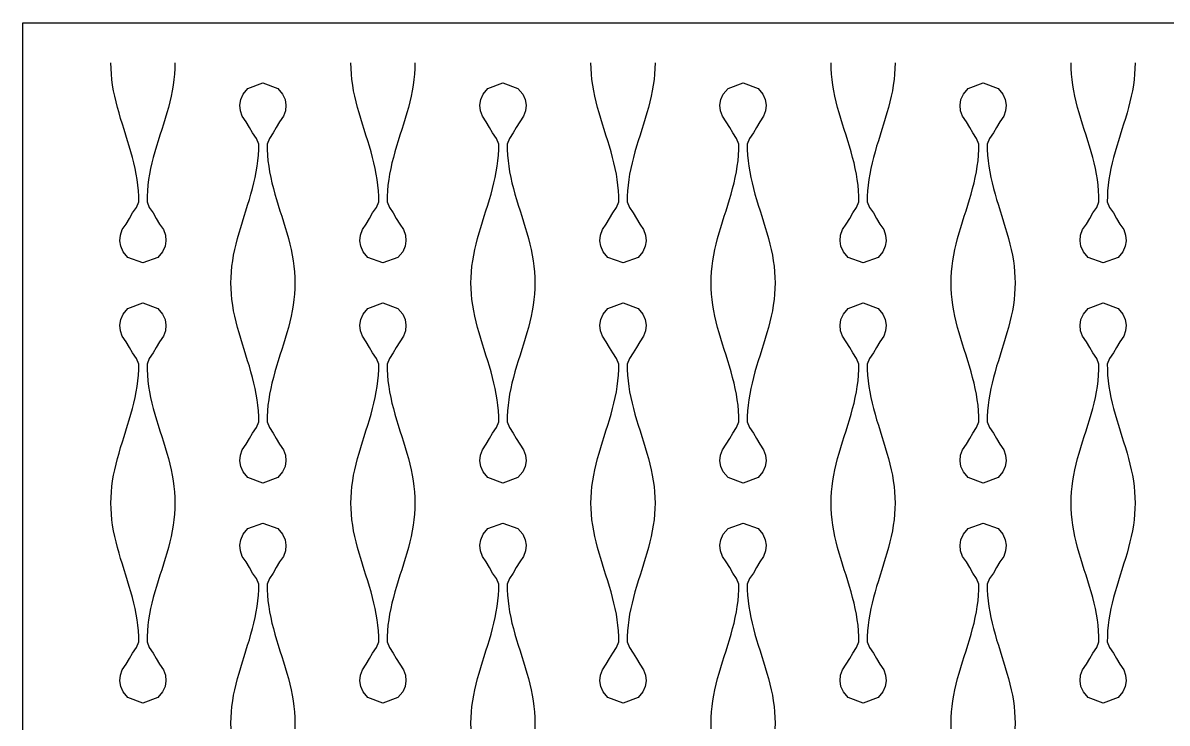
# Model space of a CAD drawing. Header units: millimetres. Extents: x 0 to 120, y 0 to 70.
# Drawn here: x 0 to 57.2, y 35 to 70 of the extents above; entities that cross this region are included whole.
import ezdxf

# ---------------------------------------------------------------- set-up
doc = ezdxf.new("R2010")
doc.units = ezdxf.units.MM
doc.layers.add('CUT', color=1, linetype='CONTINUOUS')

msp = doc.modelspace()

# ---------------------------------------------------------------- linework, layer by layer
at = {"layer": 'CUT'}
for points in [[(0, 70), (120, 70), (120, 0), (0, 0), (0, 70)], [(7.6, 68), (7.6, 68), (7.5944, 67.7222), (7.5778, 67.4444), (7.5504, 67.1667), (7.5126, 66.8889), (7.465, 66.6111), (7.4085, 66.3333), (7.3439, 66.0556), (7.2722, 65.7778), (7.1947, 65.5), (7.1124, 65.2222), (7.0269, 64.9444), (6.9394, 64.6667), (6.8513, 64.3889), (6.764, 64.1111), (6.679, 63.8333), (6.5976, 63.5556), (6.5211, 63.2778), (6.4508, 63), (6.3877, 62.7222), (6.3329, 62.4444), (6.2872, 62.1667), (6.2514, 61.8889), (6.2261, 61.6111), (6.2116, 61.3333), (6.2113, 61.0556), (6.3207, 60.7778), (6.5161, 60.5), (6.6671, 60.2222), (6.8361, 59.9444), (7.0306, 59.6667), (7.1274, 59.3889), (7.1513, 59.1111), (7.107, 58.8333), (6.9856, 58.5556), (6.7502, 58.2778), (6, 58), (6, 58), (5.2498, 58.2778), (5.0144, 58.5556), (4.893, 58.8333), (4.8487, 59.1111), (4.8726, 59.3889), (4.9694, 59.6667), (5.1639, 59.9444), (5.3329, 60.2222), (5.4839, 60.5), (5.6793, 60.7778), (5.7887, 61.0556), (5.7884, 61.3333), (5.7739, 61.6111), (5.7486, 61.8889), (5.7128, 62.1667), (5.6671, 62.4444), (5.6123, 62.7222), (5.5492, 63), (5.4789, 63.2778), (5.4024, 63.5556), (5.321, 63.8333), (5.236, 64.1111), (5.1487, 64.3889), (5.0606, 64.6667), (4.9731, 64.9444), (4.8876, 65.2222), (4.8053, 65.5), (4.7278, 65.7778), (4.6561, 66.0556), (4.5915, 66.3333), (4.535, 66.6111), (4.4874, 66.8889), (4.4496, 67.1667), (4.4222, 67.4444), (4.4056, 67.7222), (4.4, 68), (4.4, 68)], [(19.6, 68), (19.6, 68), (19.5944, 67.7222), (19.5778, 67.4444), (19.5504, 67.1667), (19.5126, 66.8889), (19.465, 66.6111), (19.4085, 66.3333), (19.3439, 66.0556), (19.2722, 65.7778), (19.1947, 65.5), (19.1124, 65.2222), (19.0269, 64.9444), (18.9394, 64.6667), (18.8513, 64.3889), (18.764, 64.1111), (18.679, 63.8333), (18.5976, 63.5556), (18.5211, 63.2778), (18.4508, 63), (18.3877, 62.7222), (18.3329, 62.4444), (18.2872, 62.1667), (18.2514, 61.8889), (18.2261, 61.6111), (18.2116, 61.3333), (18.2113, 61.0556), (18.3207, 60.7778), (18.5161, 60.5), (18.6671, 60.2222), (18.8361, 59.9444), (19.0306, 59.6667), (19.1274, 59.3889), (19.1513, 59.1111), (19.107, 58.8333), (18.9856, 58.5556), (18.7502, 58.2778), (18, 58), (18, 58), (17.2498, 58.2778), (17.0144, 58.5556), (16.893, 58.8333), (16.8487, 59.1111), (16.8726, 59.3889), (16.9694, 59.6667), (17.1639, 59.9444), (17.3329, 60.2222), (17.4839, 60.5), (17.6793, 60.7778), (17.7887, 61.0556), (17.7884, 61.3333), (17.7739, 61.6111), (17.7486, 61.8889), (17.7128, 62.1667), (17.6671, 62.4444), (17.6123, 62.7222), (17.5492, 63), (17.4789, 63.2778), (17.4024, 63.5556), (17.321, 63.8333), (17.236, 64.1111), (17.1487, 64.3889), (17.0606, 64.6667), (16.9731, 64.9444), (16.8876, 65.2222), (16.8053, 65.5), (16.7278, 65.7778), (16.6561, 66.0556), (16.5915, 66.3333), (16.535, 66.6111), (16.4874, 66.8889), (16.4496, 67.1667), (16.4222, 67.4444), (16.4056, 67.7222), (16.4, 68), (16.4, 68)], [(31.6, 68), (31.6, 68), (31.5944, 67.7222), (31.5778, 67.4444), (31.5504, 67.1667), (31.5126, 66.8889), (31.465, 66.6111), (31.4085, 66.3333), (31.3439, 66.0556), (31.2722, 65.7778), (31.1947, 65.5), (31.1124, 65.2222), (31.0269, 64.9444), (30.9394, 64.6667), (30.8513, 64.3889), (30.764, 64.1111), (30.679, 63.8333), (30.5976, 63.5556), (30.5211, 63.2778), (30.4508, 63), (30.3877, 62.7222), (30.3329, 62.4444), (30.2872, 62.1667), (30.2514, 61.8889), (30.2261, 61.6111), (30.2116, 61.3333), (30.2113, 61.0556), (30.3207, 60.7778), (30.5161, 60.5), (30.6671, 60.2222), (30.8361, 59.9444), (31.0306, 59.6667), (31.1274, 59.3889), (31.1513, 59.1111), (31.107, 58.8333), (30.9856, 58.5556), (30.7502, 58.2778), (30, 58), (30, 58), (29.2498, 58.2778), (29.0144, 58.5556), (28.893, 58.8333), (28.8487, 59.1111), (28.8726, 59.3889), (28.9694, 59.6667), (29.1639, 59.9444), (29.3329, 60.2222), (29.4839, 60.5), (29.6793, 60.7778), (29.7887, 61.0556), (29.7884, 61.3333), (29.7739, 61.6111), (29.7486, 61.8889), (29.7128, 62.1667), (29.6671, 62.4444), (29.6123, 62.7222), (29.5492, 63), (29.4789, 63.2778), (29.4024, 63.5556), (29.321, 63.8333), (29.236, 64.1111), (29.1487, 64.3889), (29.0606, 64.6667), (28.9731, 64.9444), (28.8876, 65.2222), (28.8053, 65.5), (28.7278, 65.7778), (28.6561, 66.0556), (28.5915, 66.3333), (28.535, 66.6111), (28.4874, 66.8889), (28.4496, 67.1667), (28.4222, 67.4444), (28.4056, 67.7222), (28.4, 68), (28.4, 68)], [(43.6, 68), (43.6, 68), (43.5944, 67.7222), (43.5778, 67.4444), (43.5504, 67.1667), (43.5126, 66.8889), (43.465, 66.6111), (43.4085, 66.3333), (43.3439, 66.0556), (43.2722, 65.7778), (43.1947, 65.5), (43.1124, 65.2222), (43.0269, 64.9444), (42.9394, 64.6667), (42.8513, 64.3889), (42.764, 64.1111), (42.679, 63.8333), (42.5976, 63.5556), (42.5211, 63.2778), (42.4508, 63), (42.3877, 62.7222), (42.3329, 62.4444), (42.2872, 62.1667), (42.2514, 61.8889), (42.2261, 61.6111), (42.2116, 61.3333), (42.2113, 61.0556), (42.3207, 60.7778), (42.5161, 60.5), (42.6671, 60.2222), (42.8361, 59.9444), (43.0306, 59.6667), (43.1274, 59.3889), (43.1513, 59.1111), (43.107, 58.8333), (42.9856, 58.5556), (42.7502, 58.2778), (42, 58), (42, 58), (41.2498, 58.2778), (41.0144, 58.5556), (40.893, 58.8333), (40.8487, 59.1111), (40.8726, 59.3889), (40.9694, 59.6667), (41.1639, 59.9444), (41.3329, 60.2222), (41.4839, 60.5), (41.6793, 60.7778), (41.7887, 61.0556), (41.7884, 61.3333), (41.7739, 61.6111), (41.7486, 61.8889), (41.7128, 62.1667), (41.6671, 62.4444), (41.6123, 62.7222), (41.5492, 63), (41.4789, 63.2778), (41.4024, 63.5556), (41.321, 63.8333), (41.236, 64.1111), (41.1487, 64.3889), (41.0606, 64.6667), (40.9731, 64.9444), (40.8876, 65.2222), (40.8053, 65.5), (40.7278, 65.7778), (40.6561, 66.0556), (40.5915, 66.3333), (40.535, 66.6111), (40.4874, 66.8889), (40.4496, 67.1667), (40.4222, 67.4444), (40.4056, 67.7222), (40.4, 68), (40.4, 68)], [(55.6, 68), (55.6, 68), (55.5944, 67.7222), (55.5778, 67.4444), (55.5504, 67.1667), (55.5126, 66.8889), (55.465, 66.6111), (55.4085, 66.3333), (55.3439, 66.0556), (55.2722, 65.7778), (55.1947, 65.5), (55.1124, 65.2222), (55.0269, 64.9444), (54.9394, 64.6667), (54.8513, 64.3889), (54.764, 64.1111), (54.679, 63.8333), (54.5976, 63.5556), (54.5211, 63.2778), (54.4508, 63), (54.3877, 62.7222), (54.3329, 62.4444), (54.2872, 62.1667), (54.2514, 61.8889), (54.2261, 61.6111), (54.2116, 61.3333), (54.2113, 61.0556), (54.3207, 60.7778), (54.5161, 60.5), (54.6671, 60.2222), (54.8361, 59.9444), (55.0306, 59.6667), (55.1274, 59.3889), (55.1513, 59.1111), (55.107, 58.8333), (54.9856, 58.5556), (54.7502, 58.2778), (54, 58), (54, 58), (53.2498, 58.2778), (53.0144, 58.5556), (52.893, 58.8333), (52.8487, 59.1111), (52.8726, 59.3889), (52.9694, 59.6667), (53.1639, 59.9444), (53.3329, 60.2222), (53.4839, 60.5), (53.6793, 60.7778), (53.7887, 61.0556), (53.7884, 61.3333), (53.7739, 61.6111), (53.7486, 61.8889), (53.7128, 62.1667), (53.6671, 62.4444), (53.6123, 62.7222), (53.5492, 63), (53.4789, 63.2778), (53.4024, 63.5556), (53.321, 63.8333), (53.236, 64.1111), (53.1487, 64.3889), (53.0606, 64.6667), (52.9731, 64.9444), (52.8876, 65.2222), (52.8053, 65.5), (52.7278, 65.7778), (52.6561, 66.0556), (52.5915, 66.3333), (52.535, 66.6111), (52.4874, 66.8889), (52.4496, 67.1667), (52.4222, 67.4444), (52.4056, 67.7222), (52.4, 68), (52.4, 68)], [(12, 67), (12.7502, 66.7222), (12.9856, 66.4444), (13.107, 66.1667), (13.1513, 65.8889), (13.1274, 65.6111), (13.0306, 65.3333), (12.8361, 65.0556), (12.6671, 64.7778), (12.5161, 64.5), (12.3207, 64.2222), (12.2113, 63.9444), (12.2116, 63.6667), (12.2261, 63.3889), (12.2514, 63.1111), (12.2872, 62.8333), (12.3329, 62.5556), (12.3877, 62.2778), (12.4508, 62), (12.5211, 61.7222), (12.5976, 61.4444), (12.679, 61.1667), (12.764, 60.8889), (12.8513, 60.6111), (12.9394, 60.3333), (13.0269, 60.0556), (13.1124, 59.7778), (13.1947, 59.5), (13.2722, 59.2222), (13.3439, 58.9444), (13.4085, 58.6667), (13.465, 58.3889), (13.5126, 58.1111), (13.5504, 57.8333), (13.5778, 57.5556), (13.5944, 57.2778), (13.6, 57), (13.5944, 56.7222), (13.5778, 56.4444), (13.5504, 56.1667), (13.5126, 55.8889), (13.465, 55.6111), (13.4085, 55.3333), (13.3439, 55.0556), (13.2722, 54.7778), (13.1947, 54.5), (13.1124, 54.2222), (13.0269, 53.9444), (12.9394, 53.6667), (12.8513, 53.3889), (12.764, 53.1111), (12.679, 52.8333), (12.5976, 52.5556), (12.5211, 52.2778), (12.4508, 52), (12.3877, 51.7222), (12.3329, 51.4444), (12.2872, 51.1667), (12.2514, 50.8889), (12.2261, 50.6111), (12.2116, 50.3333), (12.2113, 50.0556), (12.3207, 49.7778), (12.5161, 49.5), (12.6671, 49.2222), (12.8361, 48.9444), (13.0306, 48.6667), (13.1274, 48.3889), (13.1513, 48.1111), (13.107, 47.8333), (12.9856, 47.5556), (12.7502, 47.2778), (12, 47), (12, 47), (11.2498, 47.2778), (11.0144, 47.5556), (10.893, 47.8333), (10.8487, 48.1111), (10.8726, 48.3889), (10.9694, 48.6667), (11.1639, 48.9444), (11.3329, 49.2222), (11.4839, 49.5), (11.6793, 49.7778), (11.7887, 50.0556), (11.7884, 50.3333), (11.7739, 50.6111), (11.7486, 50.8889), (11.7128, 51.1667), (11.6671, 51.4444), (11.6123, 51.7222), (11.5492, 52), (11.4789, 52.2778), (11.4024, 52.5556), (11.321, 52.8333), (11.236, 53.1111), (11.1487, 53.3889), (11.0606, 53.6667), (10.9731, 53.9444), (10.8876, 54.2222), (10.8053, 54.5), (10.7278, 54.7778), (10.6561, 55.0556), (10.5915, 55.3333), (10.535, 55.6111), (10.4874, 55.8889), (10.4496, 56.1667), (10.4222, 56.4444), (10.4056, 56.7222), (10.4, 57), (10.4056, 57.2778), (10.4222, 57.5556), (10.4496, 57.8333), (10.4874, 58.1111), (10.535, 58.3889), (10.5915, 58.6667), (10.6561, 58.9444), (10.7278, 59.2222), (10.8053, 59.5), (10.8876, 59.7778), (10.9731, 60.0556), (11.0606, 60.3333), (11.1487, 60.6111), (11.236, 60.8889), (11.321, 61.1667), (11.4024, 61.4444), (11.4789, 61.7222), (11.5492, 62), (11.6123, 62.2778), (11.6671, 62.5556), (11.7128, 62.8333), (11.7486, 63.1111), (11.7739, 63.3889), (11.7884, 63.6667), (11.7887, 63.9444), (11.6793, 64.2222), (11.4839, 64.5), (11.3329, 64.7778), (11.1639, 65.0556), (10.9694, 65.3333), (10.8726, 65.6111), (10.8487, 65.8889), (10.893, 66.1667), (11.0144, 66.4444), (11.2498, 66.7222), (12, 67), (12, 67)], [(24, 67), (24.7502, 66.7222), (24.9856, 66.4444), (25.107, 66.1667), (25.1513, 65.8889), (25.1274, 65.6111), (25.0306, 65.3333), (24.8361, 65.0556), (24.6671, 64.7778), (24.5161, 64.5), (24.3207, 64.2222), (24.2113, 63.9444), (24.2116, 63.6667), (24.2261, 63.3889), (24.2514, 63.1111), (24.2872, 62.8333), (24.3329, 62.5556), (24.3877, 62.2778), (24.4508, 62), (24.5211, 61.7222), (24.5976, 61.4444), (24.679, 61.1667), (24.764, 60.8889), (24.8513, 60.6111), (24.9394, 60.3333), (25.0269, 60.0556), (25.1124, 59.7778), (25.1947, 59.5), (25.2722, 59.2222), (25.3439, 58.9444), (25.4085, 58.6667), (25.465, 58.3889), (25.5126, 58.1111), (25.5504, 57.8333), (25.5778, 57.5556), (25.5944, 57.2778), (25.6, 57), (25.5944, 56.7222), (25.5778, 56.4444), (25.5504, 56.1667), (25.5126, 55.8889), (25.465, 55.6111), (25.4085, 55.3333), (25.3439, 55.0556), (25.2722, 54.7778), (25.1947, 54.5), (25.1124, 54.2222), (25.0269, 53.9444), (24.9394, 53.6667), (24.8513, 53.3889), (24.764, 53.1111), (24.679, 52.8333), (24.5976, 52.5556), (24.5211, 52.2778), (24.4508, 52), (24.3877, 51.7222), (24.3329, 51.4444), (24.2872, 51.1667), (24.2514, 50.8889), (24.2261, 50.6111), (24.2116, 50.3333), (24.2113, 50.0556), (24.3207, 49.7778), (24.5161, 49.5), (24.6671, 49.2222), (24.8361, 48.9444), (25.0306, 48.6667), (25.1274, 48.3889), (25.1513, 48.1111), (25.107, 47.8333), (24.9856, 47.5556), (24.7502, 47.2778), (24, 47), (24, 47), (23.2498, 47.2778), (23.0144, 47.5556), (22.893, 47.8333), (22.8487, 48.1111), (22.8726, 48.3889), (22.9694, 48.6667), (23.1639, 48.9444), (23.3329, 49.2222), (23.4839, 49.5), (23.6793, 49.7778), (23.7887, 50.0556), (23.7884, 50.3333), (23.7739, 50.6111), (23.7486, 50.8889), (23.7128, 51.1667), (23.6671, 51.4444), (23.6123, 51.7222), (23.5492, 52), (23.4789, 52.2778), (23.4024, 52.5556), (23.321, 52.8333), (23.236, 53.1111), (23.1487, 53.3889), (23.0606, 53.6667), (22.9731, 53.9444), (22.8876, 54.2222), (22.8053, 54.5), (22.7278, 54.7778), (22.6561, 55.0556), (22.5915, 55.3333), (22.535, 55.6111), (22.4874, 55.8889), (22.4496, 56.1667), (22.4222, 56.4444), (22.4056, 56.7222), (22.4, 57), (22.4056, 57.2778), (22.4222, 57.5556), (22.4496, 57.8333), (22.4874, 58.1111), (22.535, 58.3889), (22.5915, 58.6667), (22.6561, 58.9444), (22.7278, 59.2222), (22.8053, 59.5), (22.8876, 59.7778), (22.9731, 60.0556), (23.0606, 60.3333), (23.1487, 60.6111), (23.236, 60.8889), (23.321, 61.1667), (23.4024, 61.4444), (23.4789, 61.7222), (23.5492, 62), (23.6123, 62.2778), (23.6671, 62.5556), (23.7128, 62.8333), (23.7486, 63.1111), (23.7739, 63.3889), (23.7884, 63.6667), (23.7887, 63.9444), (23.6793, 64.2222), (23.4839, 64.5), (23.3329, 64.7778), (23.1639, 65.0556), (22.9694, 65.3333), (22.8726, 65.6111), (22.8487, 65.8889), (22.893, 66.1667), (23.0144, 66.4444), (23.2498, 66.7222), (24, 67), (24, 67)], [(36, 67), (36.7502, 66.7222), (36.9856, 66.4444), (37.107, 66.1667), (37.1513, 65.8889), (37.1274, 65.6111), (37.0306, 65.3333), (36.8361, 65.0556), (36.6671, 64.7778), (36.5161, 64.5), (36.3207, 64.2222), (36.2113, 63.9444), (36.2116, 63.6667), (36.2261, 63.3889), (36.2514, 63.1111), (36.2872, 62.8333), (36.3329, 62.5556), (36.3877, 62.2778), (36.4508, 62), (36.5211, 61.7222), (36.5976, 61.4444), (36.679, 61.1667), (36.764, 60.8889), (36.8513, 60.6111), (36.9394, 60.3333), (37.0269, 60.0556), (37.1124, 59.7778), (37.1947, 59.5), (37.2722, 59.2222), (37.3439, 58.9444), (37.4085, 58.6667), (37.465, 58.3889), (37.5126, 58.1111), (37.5504, 57.8333), (37.5778, 57.5556), (37.5944, 57.2778), (37.6, 57), (37.5944, 56.7222), (37.5778, 56.4444), (37.5504, 56.1667), (37.5126, 55.8889), (37.465, 55.6111), (37.4085, 55.3333), (37.3439, 55.0556), (37.2722, 54.7778), (37.1947, 54.5), (37.1124, 54.2222), (37.0269, 53.9444), (36.9394, 53.6667), (36.8513, 53.3889), (36.764, 53.1111), (36.679, 52.8333), (36.5976, 52.5556), (36.5211, 52.2778), (36.4508, 52), (36.3877, 51.7222), (36.3329, 51.4444), (36.2872, 51.1667), (36.2514, 50.8889), (36.2261, 50.6111), (36.2116, 50.3333), (36.2113, 50.0556), (36.3207, 49.7778), (36.5161, 49.5), (36.6671, 49.2222), (36.8361, 48.9444), (37.0306, 48.6667), (37.1274, 48.3889), (37.1513, 48.1111), (37.107, 47.8333), (36.9856, 47.5556), (36.7502, 47.2778), (36, 47), (36, 47), (35.2498, 47.2778), (35.0144, 47.5556), (34.893, 47.8333), (34.8487, 48.1111), (34.8726, 48.3889), (34.9694, 48.6667), (35.1639, 48.9444), (35.3329, 49.2222), (35.4839, 49.5), (35.6793, 49.7778), (35.7887, 50.0556), (35.7884, 50.3333), (35.7739, 50.6111), (35.7486, 50.8889), (35.7128, 51.1667), (35.6671, 51.4444), (35.6123, 51.7222), (35.5492, 52), (35.4789, 52.2778), (35.4024, 52.5556), (35.321, 52.8333), (35.236, 53.1111), (35.1487, 53.3889), (35.0606, 53.6667), (34.9731, 53.9444), (34.8876, 54.2222), (34.8053, 54.5), (34.7278, 54.7778), (34.6561, 55.0556), (34.5915, 55.3333), (34.535, 55.6111), (34.4874, 55.8889), (34.4496, 56.1667), (34.4222, 56.4444), (34.4056, 56.7222), (34.4, 57), (34.4056, 57.2778), (34.4222, 57.5556), (34.4496, 57.8333), (34.4874, 58.1111), (34.535, 58.3889), (34.5915, 58.6667), (34.6561, 58.9444), (34.7278, 59.2222), (34.8053, 59.5), (34.8876, 59.7778), (34.9731, 60.0556), (35.0606, 60.3333), (35.1487, 60.6111), (35.236, 60.8889), (35.321, 61.1667), (35.4024, 61.4444), (35.4789, 61.7222), (35.5492, 62), (35.6123, 62.2778), (35.6671, 62.5556), (35.7128, 62.8333), (35.7486, 63.1111), (35.7739, 63.3889), (35.7884, 63.6667), (35.7887, 63.9444), (35.6793, 64.2222), (35.4839, 64.5), (35.3329, 64.7778), (35.1639, 65.0556), (34.9694, 65.3333), (34.8726, 65.6111), (34.8487, 65.8889), (34.893, 66.1667), (35.0144, 66.4444), (35.2498, 66.7222), (36, 67), (36, 67)], [(48, 67), (48.7502, 66.7222), (48.9856, 66.4444), (49.107, 66.1667), (49.1513, 65.8889), (49.1274, 65.6111), (49.0306, 65.3333), (48.8361, 65.0556), (48.6671, 64.7778), (48.5161, 64.5), (48.3207, 64.2222), (48.2113, 63.9444), (48.2116, 63.6667), (48.2261, 63.3889), (48.2514, 63.1111), (48.2872, 62.8333), (48.3329, 62.5556), (48.3877, 62.2778), (48.4508, 62), (48.5211, 61.7222), (48.5976, 61.4444), (48.679, 61.1667), (48.764, 60.8889), (48.8513, 60.6111), (48.9394, 60.3333), (49.0269, 60.0556), (49.1124, 59.7778), (49.1947, 59.5), (49.2722, 59.2222), (49.3439, 58.9444), (49.4085, 58.6667), (49.465, 58.3889), (49.5126, 58.1111), (49.5504, 57.8333), (49.5778, 57.5556), (49.5944, 57.2778), (49.6, 57), (49.5944, 56.7222), (49.5778, 56.4444), (49.5504, 56.1667), (49.5126, 55.8889), (49.465, 55.6111), (49.4085, 55.3333), (49.3439, 55.0556), (49.2722, 54.7778), (49.1947, 54.5), (49.1124, 54.2222), (49.0269, 53.9444), (48.9394, 53.6667), (48.8513, 53.3889), (48.764, 53.1111), (48.679, 52.8333), (48.5976, 52.5556), (48.5211, 52.2778), (48.4508, 52), (48.3877, 51.7222), (48.3329, 51.4444), (48.2872, 51.1667), (48.2514, 50.8889), (48.2261, 50.6111), (48.2116, 50.3333), (48.2113, 50.0556), (48.3207, 49.7778), (48.5161, 49.5), (48.6671, 49.2222), (48.8361, 48.9444), (49.0306, 48.6667), (49.1274, 48.3889), (49.1513, 48.1111), (49.107, 47.8333), (48.9856, 47.5556), (48.7502, 47.2778), (48, 47), (48, 47), (47.2498, 47.2778), (47.0144, 47.5556), (46.893, 47.8333), (46.8487, 48.1111), (46.8726, 48.3889), (46.9694, 48.6667), (47.1639, 48.9444), (47.3329, 49.2222), (47.4839, 49.5), (47.6793, 49.7778), (47.7887, 50.0556), (47.7884, 50.3333), (47.7739, 50.6111), (47.7486, 50.8889), (47.7128, 51.1667), (47.6671, 51.4444), (47.6123, 51.7222), (47.5492, 52), (47.4789, 52.2778), (47.4024, 52.5556), (47.321, 52.8333), (47.236, 53.1111), (47.1487, 53.3889), (47.0606, 53.6667), (46.9731, 53.9444), (46.8876, 54.2222), (46.8053, 54.5), (46.7278, 54.7778), (46.6561, 55.0556), (46.5915, 55.3333), (46.535, 55.6111), (46.4874, 55.8889), (46.4496, 56.1667), (46.4222, 56.4444), (46.4056, 56.7222), (46.4, 57), (46.4056, 57.2778), (46.4222, 57.5556), (46.4496, 57.8333), (46.4874, 58.1111), (46.535, 58.3889), (46.5915, 58.6667), (46.6561, 58.9444), (46.7278, 59.2222), (46.8053, 59.5), (46.8876, 59.7778), (46.9731, 60.0556), (47.0606, 60.3333), (47.1487, 60.6111), (47.236, 60.8889), (47.321, 61.1667), (47.4024, 61.4444), (47.4789, 61.7222), (47.5492, 62), (47.6123, 62.2778), (47.6671, 62.5556), (47.7128, 62.8333), (47.7486, 63.1111), (47.7739, 63.3889), (47.7884, 63.6667), (47.7887, 63.9444), (47.6793, 64.2222), (47.4839, 64.5), (47.3329, 64.7778), (47.1639, 65.0556), (46.9694, 65.3333), (46.8726, 65.6111), (46.8487, 65.8889), (46.893, 66.1667), (47.0144, 66.4444), (47.2498, 66.7222), (48, 67), (48, 67)], [(6, 56), (6.7502, 55.7222), (6.9856, 55.4444), (7.107, 55.1667), (7.1513, 54.8889), (7.1274, 54.6111), (7.0306, 54.3333), (6.8361, 54.0556), (6.6671, 53.7778), (6.5161, 53.5), (6.3207, 53.2222), (6.2113, 52.9444), (6.2116, 52.6667), (6.2261, 52.3889), (6.2514, 52.1111), (6.2872, 51.8333), (6.3329, 51.5556), (6.3877, 51.2778), (6.4508, 51), (6.5211, 50.7222), (6.5976, 50.4444), (6.679, 50.1667), (6.764, 49.8889), (6.8513, 49.6111), (6.9394, 49.3333), (7.0269, 49.0556), (7.1124, 48.7778), (7.1947, 48.5), (7.2722, 48.2222), (7.3439, 47.9444), (7.4085, 47.6667), (7.465, 47.3889), (7.5126, 47.1111), (7.5504, 46.8333), (7.5778, 46.5556), (7.5944, 46.2778), (7.6, 46), (7.5944, 45.7222), (7.5778, 45.4444), (7.5504, 45.1667), (7.5126, 44.8889), (7.465, 44.6111), (7.4085, 44.3333), (7.3439, 44.0556), (7.2722, 43.7778), (7.1947, 43.5), (7.1124, 43.2222), (7.0269, 42.9444), (6.9394, 42.6667), (6.8513, 42.3889), (6.764, 42.1111), (6.679, 41.8333), (6.5976, 41.5556), (6.5211, 41.2778), (6.4508, 41), (6.3877, 40.7222), (6.3329, 40.4444), (6.2872, 40.1667), (6.2514, 39.8889), (6.2261, 39.6111), (6.2116, 39.3333), (6.2113, 39.0556), (6.3207, 38.7778), (6.5161, 38.5), (6.6671, 38.2222), (6.8361, 37.9444), (7.0306, 37.6667), (7.1274, 37.3889), (7.1513, 37.1111), (7.107, 36.8333), (6.9856, 36.5556), (6.7502, 36.2778), (6, 36), (6, 36), (5.2498, 36.2778), (5.0144, 36.5556), (4.893, 36.8333), (4.8487, 37.1111), (4.8726, 37.3889), (4.9694, 37.6667), (5.1639, 37.9444), (5.3329, 38.2222), (5.4839, 38.5), (5.6793, 38.7778), (5.7887, 39.0556), (5.7884, 39.3333), (5.7739, 39.6111), (5.7486, 39.8889), (5.7128, 40.1667), (5.6671, 40.4444), (5.6123, 40.7222), (5.5492, 41), (5.4789, 41.2778), (5.4024, 41.5556), (5.321, 41.8333), (5.236, 42.1111), (5.1487, 42.3889), (5.0606, 42.6667), (4.9731, 42.9444), (4.8876, 43.2222), (4.8053, 43.5), (4.7278, 43.7778), (4.6561, 44.0556), (4.5915, 44.3333), (4.535, 44.6111), (4.4874, 44.8889), (4.4496, 45.1667), (4.4222, 45.4444), (4.4056, 45.7222), (4.4, 46), (4.4056, 46.2778), (4.4222, 46.5556), (4.4496, 46.8333), (4.4874, 47.1111), (4.535, 47.3889), (4.5915, 47.6667), (4.6561, 47.9444), (4.7278, 48.2222), (4.8053, 48.5), (4.8876, 48.7778), (4.9731, 49.0556), (5.0606, 49.3333), (5.1487, 49.6111), (5.236, 49.8889), (5.321, 50.1667), (5.4024, 50.4444), (5.4789, 50.7222), (5.5492, 51), (5.6123, 51.2778), (5.6671, 51.5556), (5.7128, 51.8333), (5.7486, 52.1111), (5.7739, 52.3889), (5.7884, 52.6667), (5.7887, 52.9444), (5.6793, 53.2222), (5.4839, 53.5), (5.3329, 53.7778), (5.1639, 54.0556), (4.9694, 54.3333), (4.8726, 54.6111), (4.8487, 54.8889), (4.893, 55.1667), (5.0144, 55.4444), (5.2498, 55.7222), (6, 56), (6, 56)], [(18, 56), (18.7502, 55.7222), (18.9856, 55.4444), (19.107, 55.1667), (19.1513, 54.8889), (19.1274, 54.6111), (19.0306, 54.3333), (18.8361, 54.0556), (18.6671, 53.7778), (18.5161, 53.5), (18.3207, 53.2222), (18.2113, 52.9444), (18.2116, 52.6667), (18.2261, 52.3889), (18.2514, 52.1111), (18.2872, 51.8333), (18.3329, 51.5556), (18.3877, 51.2778), (18.4508, 51), (18.5211, 50.7222), (18.5976, 50.4444), (18.679, 50.1667), (18.764, 49.8889), (18.8513, 49.6111), (18.9394, 49.3333), (19.0269, 49.0556), (19.1124, 48.7778), (19.1947, 48.5), (19.2722, 48.2222), (19.3439, 47.9444), (19.4085, 47.6667), (19.465, 47.3889), (19.5126, 47.1111), (19.5504, 46.8333), (19.5778, 46.5556), (19.5944, 46.2778), (19.6, 46), (19.5944, 45.7222), (19.5778, 45.4444), (19.5504, 45.1667), (19.5126, 44.8889), (19.465, 44.6111), (19.4085, 44.3333), (19.3439, 44.0556), (19.2722, 43.7778), (19.1947, 43.5), (19.1124, 43.2222), (19.0269, 42.9444), (18.9394, 42.6667), (18.8513, 42.3889), (18.764, 42.1111), (18.679, 41.8333), (18.5976, 41.5556), (18.5211, 41.2778), (18.4508, 41), (18.3877, 40.7222), (18.3329, 40.4444), (18.2872, 40.1667), (18.2514, 39.8889), (18.2261, 39.6111), (18.2116, 39.3333), (18.2113, 39.0556), (18.3207, 38.7778), (18.5161, 38.5), (18.6671, 38.2222), (18.8361, 37.9444), (19.0306, 37.6667), (19.1274, 37.3889), (19.1513, 37.1111), (19.107, 36.8333), (18.9856, 36.5556), (18.7502, 36.2778), (18, 36), (18, 36), (17.2498, 36.2778), (17.0144, 36.5556), (16.893, 36.8333), (16.8487, 37.1111), (16.8726, 37.3889), (16.9694, 37.6667), (17.1639, 37.9444), (17.3329, 38.2222), (17.4839, 38.5), (17.6793, 38.7778), (17.7887, 39.0556), (17.7884, 39.3333), (17.7739, 39.6111), (17.7486, 39.8889), (17.7128, 40.1667), (17.6671, 40.4444), (17.6123, 40.7222), (17.5492, 41), (17.4789, 41.2778), (17.4024, 41.5556), (17.321, 41.8333), (17.236, 42.1111), (17.1487, 42.3889), (17.0606, 42.6667), (16.9731, 42.9444), (16.8876, 43.2222), (16.8053, 43.5), (16.7278, 43.7778), (16.6561, 44.0556), (16.5915, 44.3333), (16.535, 44.6111), (16.4874, 44.8889), (16.4496, 45.1667), (16.4222, 45.4444), (16.4056, 45.7222), (16.4, 46), (16.4056, 46.2778), (16.4222, 46.5556), (16.4496, 46.8333), (16.4874, 47.1111), (16.535, 47.3889), (16.5915, 47.6667), (16.6561, 47.9444), (16.7278, 48.2222), (16.8053, 48.5), (16.8876, 48.7778), (16.9731, 49.0556), (17.0606, 49.3333), (17.1487, 49.6111), (17.236, 49.8889), (17.321, 50.1667), (17.4024, 50.4444), (17.4789, 50.7222), (17.5492, 51), (17.6123, 51.2778), (17.6671, 51.5556), (17.7128, 51.8333), (17.7486, 52.1111), (17.7739, 52.3889), (17.7884, 52.6667), (17.7887, 52.9444), (17.6793, 53.2222), (17.4839, 53.5), (17.3329, 53.7778), (17.1639, 54.0556), (16.9694, 54.3333), (16.8726, 54.6111), (16.8487, 54.8889), (16.893, 55.1667), (17.0144, 55.4444), (17.2498, 55.7222), (18, 56), (18, 56)], [(30, 56), (30.7502, 55.7222), (30.9856, 55.4444), (31.107, 55.1667), (31.1513, 54.8889), (31.1274, 54.6111), (31.0306, 54.3333), (30.8361, 54.0556), (30.6671, 53.7778), (30.5161, 53.5), (30.3207, 53.2222), (30.2113, 52.9444), (30.2116, 52.6667), (30.2261, 52.3889), (30.2514, 52.1111), (30.2872, 51.8333), (30.3329, 51.5556), (30.3877, 51.2778), (30.4508, 51), (30.5211, 50.7222), (30.5976, 50.4444), (30.679, 50.1667), (30.764, 49.8889), (30.8513, 49.6111), (30.9394, 49.3333), (31.0269, 49.0556), (31.1124, 48.7778), (31.1947, 48.5), (31.2722, 48.2222), (31.3439, 47.9444), (31.4085, 47.6667), (31.465, 47.3889), (31.5126, 47.1111), (31.5504, 46.8333), (31.5778, 46.5556), (31.5944, 46.2778), (31.6, 46), (31.5944, 45.7222), (31.5778, 45.4444), (31.5504, 45.1667), (31.5126, 44.8889), (31.465, 44.6111), (31.4085, 44.3333), (31.3439, 44.0556), (31.2722, 43.7778), (31.1947, 43.5), (31.1124, 43.2222), (31.0269, 42.9444), (30.9394, 42.6667), (30.8513, 42.3889), (30.764, 42.1111), (30.679, 41.8333), (30.5976, 41.5556), (30.5211, 41.2778), (30.4508, 41), (30.3877, 40.7222), (30.3329, 40.4444), (30.2872, 40.1667), (30.2514, 39.8889), (30.2261, 39.6111), (30.2116, 39.3333), (30.2113, 39.0556), (30.3207, 38.7778), (30.5161, 38.5), (30.6671, 38.2222), (30.8361, 37.9444), (31.0306, 37.6667), (31.1274, 37.3889), (31.1513, 37.1111), (31.107, 36.8333), (30.9856, 36.5556), (30.7502, 36.2778), (30, 36), (30, 36), (29.2498, 36.2778), (29.0144, 36.5556), (28.893, 36.8333), (28.8487, 37.1111), (28.8726, 37.3889), (28.9694, 37.6667), (29.1639, 37.9444), (29.3329, 38.2222), (29.4839, 38.5), (29.6793, 38.7778), (29.7887, 39.0556), (29.7884, 39.3333), (29.7739, 39.6111), (29.7486, 39.8889), (29.7128, 40.1667), (29.6671, 40.4444), (29.6123, 40.7222), (29.5492, 41), (29.4789, 41.2778), (29.4024, 41.5556), (29.321, 41.8333), (29.236, 42.1111), (29.1487, 42.3889), (29.0606, 42.6667), (28.9731, 42.9444), (28.8876, 43.2222), (28.8053, 43.5), (28.7278, 43.7778), (28.6561, 44.0556), (28.5915, 44.3333), (28.535, 44.6111), (28.4874, 44.8889), (28.4496, 45.1667), (28.4222, 45.4444), (28.4056, 45.7222), (28.4, 46), (28.4056, 46.2778), (28.4222, 46.5556), (28.4496, 46.8333), (28.4874, 47.1111), (28.535, 47.3889), (28.5915, 47.6667), (28.6561, 47.9444), (28.7278, 48.2222), (28.8053, 48.5), (28.8876, 48.7778), (28.9731, 49.0556), (29.0606, 49.3333), (29.1487, 49.6111), (29.236, 49.8889), (29.321, 50.1667), (29.4024, 50.4444), (29.4789, 50.7222), (29.5492, 51), (29.6123, 51.2778), (29.6671, 51.5556), (29.7128, 51.8333), (29.7486, 52.1111), (29.7739, 52.3889), (29.7884, 52.6667), (29.7887, 52.9444), (29.6793, 53.2222), (29.4839, 53.5), (29.3329, 53.7778), (29.1639, 54.0556), (28.9694, 54.3333), (28.8726, 54.6111), (28.8487, 54.8889), (28.893, 55.1667), (29.0144, 55.4444), (29.2498, 55.7222), (30, 56), (30, 56)], [(42, 56), (42.7502, 55.7222), (42.9856, 55.4444), (43.107, 55.1667), (43.1513, 54.8889), (43.1274, 54.6111), (43.0306, 54.3333), (42.8361, 54.0556), (42.6671, 53.7778), (42.5161, 53.5), (42.3207, 53.2222), (42.2113, 52.9444), (42.2116, 52.6667), (42.2261, 52.3889), (42.2514, 52.1111), (42.2872, 51.8333), (42.3329, 51.5556), (42.3877, 51.2778), (42.4508, 51), (42.5211, 50.7222), (42.5976, 50.4444), (42.679, 50.1667), (42.764, 49.8889), (42.8513, 49.6111), (42.9394, 49.3333), (43.0269, 49.0556), (43.1124, 48.7778), (43.1947, 48.5), (43.2722, 48.2222), (43.3439, 47.9444), (43.4085, 47.6667), (43.465, 47.3889), (43.5126, 47.1111), (43.5504, 46.8333), (43.5778, 46.5556), (43.5944, 46.2778), (43.6, 46), (43.5944, 45.7222), (43.5778, 45.4444), (43.5504, 45.1667), (43.5126, 44.8889), (43.465, 44.6111), (43.4085, 44.3333), (43.3439, 44.0556), (43.2722, 43.7778), (43.1947, 43.5), (43.1124, 43.2222), (43.0269, 42.9444), (42.9394, 42.6667), (42.8513, 42.3889), (42.764, 42.1111), (42.679, 41.8333), (42.5976, 41.5556), (42.5211, 41.2778), (42.4508, 41), (42.3877, 40.7222), (42.3329, 40.4444), (42.2872, 40.1667), (42.2514, 39.8889), (42.2261, 39.6111), (42.2116, 39.3333), (42.2113, 39.0556), (42.3207, 38.7778), (42.5161, 38.5), (42.6671, 38.2222), (42.8361, 37.9444), (43.0306, 37.6667), (43.1274, 37.3889), (43.1513, 37.1111), (43.107, 36.8333), (42.9856, 36.5556), (42.7502, 36.2778), (42, 36), (42, 36), (41.2498, 36.2778), (41.0144, 36.5556), (40.893, 36.8333), (40.8487, 37.1111), (40.8726, 37.3889), (40.9694, 37.6667), (41.1639, 37.9444), (41.3329, 38.2222), (41.4839, 38.5), (41.6793, 38.7778), (41.7887, 39.0556), (41.7884, 39.3333), (41.7739, 39.6111), (41.7486, 39.8889), (41.7128, 40.1667), (41.6671, 40.4444), (41.6123, 40.7222), (41.5492, 41), (41.4789, 41.2778), (41.4024, 41.5556), (41.321, 41.8333), (41.236, 42.1111), (41.1487, 42.3889), (41.0606, 42.6667), (40.9731, 42.9444), (40.8876, 43.2222), (40.8053, 43.5), (40.7278, 43.7778), (40.6561, 44.0556), (40.5915, 44.3333), (40.535, 44.6111), (40.4874, 44.8889), (40.4496, 45.1667), (40.4222, 45.4444), (40.4056, 45.7222), (40.4, 46), (40.4056, 46.2778), (40.4222, 46.5556), (40.4496, 46.8333), (40.4874, 47.1111), (40.535, 47.3889), (40.5915, 47.6667), (40.6561, 47.9444), (40.7278, 48.2222), (40.8053, 48.5), (40.8876, 48.7778), (40.9731, 49.0556), (41.0606, 49.3333), (41.1487, 49.6111), (41.236, 49.8889), (41.321, 50.1667), (41.4024, 50.4444), (41.4789, 50.7222), (41.5492, 51), (41.6123, 51.2778), (41.6671, 51.5556), (41.7128, 51.8333), (41.7486, 52.1111), (41.7739, 52.3889), (41.7884, 52.6667), (41.7887, 52.9444), (41.6793, 53.2222), (41.4839, 53.5), (41.3329, 53.7778), (41.1639, 54.0556), (40.9694, 54.3333), (40.8726, 54.6111), (40.8487, 54.8889), (40.893, 55.1667), (41.0144, 55.4444), (41.2498, 55.7222), (42, 56), (42, 56)], [(54, 56), (54.7502, 55.7222), (54.9856, 55.4444), (55.107, 55.1667), (55.1513, 54.8889), (55.1274, 54.6111), (55.0306, 54.3333), (54.8361, 54.0556), (54.6671, 53.7778), (54.5161, 53.5), (54.3207, 53.2222), (54.2113, 52.9444), (54.2116, 52.6667), (54.2261, 52.3889), (54.2514, 52.1111), (54.2872, 51.8333), (54.3329, 51.5556), (54.3877, 51.2778), (54.4508, 51), (54.5211, 50.7222), (54.5976, 50.4444), (54.679, 50.1667), (54.764, 49.8889), (54.8513, 49.6111), (54.9394, 49.3333), (55.0269, 49.0556), (55.1124, 48.7778), (55.1947, 48.5), (55.2722, 48.2222), (55.3439, 47.9444), (55.4085, 47.6667), (55.465, 47.3889), (55.5126, 47.1111), (55.5504, 46.8333), (55.5778, 46.5556), (55.5944, 46.2778), (55.6, 46), (55.5944, 45.7222), (55.5778, 45.4444), (55.5504, 45.1667), (55.5126, 44.8889), (55.465, 44.6111), (55.4085, 44.3333), (55.3439, 44.0556), (55.2722, 43.7778), (55.1947, 43.5), (55.1124, 43.2222), (55.0269, 42.9444), (54.9394, 42.6667), (54.8513, 42.3889), (54.764, 42.1111), (54.679, 41.8333), (54.5976, 41.5556), (54.5211, 41.2778), (54.4508, 41), (54.3877, 40.7222), (54.3329, 40.4444), (54.2872, 40.1667), (54.2514, 39.8889), (54.2261, 39.6111), (54.2116, 39.3333), (54.2113, 39.0556), (54.3207, 38.7778), (54.5161, 38.5), (54.6671, 38.2222), (54.8361, 37.9444), (55.0306, 37.6667), (55.1274, 37.3889), (55.1513, 37.1111), (55.107, 36.8333), (54.9856, 36.5556), (54.7502, 36.2778), (54, 36), (54, 36), (53.2498, 36.2778), (53.0144, 36.5556), (52.893, 36.8333), (52.8487, 37.1111), (52.8726, 37.3889), (52.9694, 37.6667), (53.1639, 37.9444), (53.3329, 38.2222), (53.4839, 38.5), (53.6793, 38.7778), (53.7887, 39.0556), (53.7884, 39.3333), (53.7739, 39.6111), (53.7486, 39.8889), (53.7128, 40.1667), (53.6671, 40.4444), (53.6123, 40.7222), (53.5492, 41), (53.4789, 41.2778), (53.4024, 41.5556), (53.321, 41.8333), (53.236, 42.1111), (53.1487, 42.3889), (53.0606, 42.6667), (52.9731, 42.9444), (52.8876, 43.2222), (52.8053, 43.5), (52.7278, 43.7778), (52.6561, 44.0556), (52.5915, 44.3333), (52.535, 44.6111), (52.4874, 44.8889), (52.4496, 45.1667), (52.4222, 45.4444), (52.4056, 45.7222), (52.4, 46), (52.4056, 46.2778), (52.4222, 46.5556), (52.4496, 46.8333), (52.4874, 47.1111), (52.535, 47.3889), (52.5915, 47.6667), (52.6561, 47.9444), (52.7278, 48.2222), (52.8053, 48.5), (52.8876, 48.7778), (52.9731, 49.0556), (53.0606, 49.3333), (53.1487, 49.6111), (53.236, 49.8889), (53.321, 50.1667), (53.4024, 50.4444), (53.4789, 50.7222), (53.5492, 51), (53.6123, 51.2778), (53.6671, 51.5556), (53.7128, 51.8333), (53.7486, 52.1111), (53.7739, 52.3889), (53.7884, 52.6667), (53.7887, 52.9444), (53.6793, 53.2222), (53.4839, 53.5), (53.3329, 53.7778), (53.1639, 54.0556), (52.9694, 54.3333), (52.8726, 54.6111), (52.8487, 54.8889), (52.893, 55.1667), (53.0144, 55.4444), (53.2498, 55.7222), (54, 56), (54, 56)], [(10.4056, 34.7222), (10.4, 35), (10.4056, 35.2778), (10.4222, 35.5556), (10.4496, 35.8333), (10.4874, 36.1111), (10.535, 36.3889), (10.5915, 36.6667), (10.6561, 36.9444), (10.7278, 37.2222), (10.8053, 37.5), (10.8876, 37.7778), (10.9731, 38.0556), (11.0606, 38.3333), (11.1487, 38.6111), (11.236, 38.8889), (11.321, 39.1667), (11.4024, 39.4444), (11.4789, 39.7222), (11.5492, 40), (11.6123, 40.2778), (11.6671, 40.5556), (11.7128, 40.8333), (11.7486, 41.1111), (11.7739, 41.3889), (11.7884, 41.6667), (11.7887, 41.9444), (11.6793, 42.2222), (11.4839, 42.5), (11.3329, 42.7778), (11.1639, 43.0556), (10.9694, 43.3333), (10.8726, 43.6111), (10.8487, 43.8889), (10.893, 44.1667), (11.0144, 44.4444), (11.2498, 44.7222), (12, 45), (12, 45)], [(12, 45), (12.7502, 44.7222), (12.9856, 44.4444), (13.107, 44.1667), (13.1513, 43.8889), (13.1274, 43.6111), (13.0306, 43.3333), (12.8361, 43.0556), (12.6671, 42.7778), (12.5161, 42.5), (12.3207, 42.2222), (12.2113, 41.9444), (12.2116, 41.6667), (12.2261, 41.3889), (12.2514, 41.1111), (12.2872, 40.8333), (12.3329, 40.5556), (12.3877, 40.2778), (12.4508, 40), (12.5211, 39.7222), (12.5976, 39.4444), (12.679, 39.1667), (12.764, 38.8889), (12.8513, 38.6111), (12.9394, 38.3333), (13.0269, 38.0556), (13.1124, 37.7778), (13.1947, 37.5), (13.2722, 37.2222), (13.3439, 36.9444), (13.4085, 36.6667), (13.465, 36.3889), (13.5126, 36.1111), (13.5504, 35.8333), (13.5778, 35.5556), (13.5944, 35.2778), (13.6, 35), (13.5944, 34.7222)], [(22.4056, 34.7222), (22.4, 35), (22.4056, 35.2778), (22.4222, 35.5556), (22.4496, 35.8333), (22.4874, 36.1111), (22.535, 36.3889), (22.5915, 36.6667), (22.6561, 36.9444), (22.7278, 37.2222), (22.8053, 37.5), (22.8876, 37.7778), (22.9731, 38.0556), (23.0606, 38.3333), (23.1487, 38.6111), (23.236, 38.8889), (23.321, 39.1667), (23.4024, 39.4444), (23.4789, 39.7222), (23.5492, 40), (23.6123, 40.2778), (23.6671, 40.5556), (23.7128, 40.8333), (23.7486, 41.1111), (23.7739, 41.3889), (23.7884, 41.6667), (23.7887, 41.9444), (23.6793, 42.2222), (23.4839, 42.5), (23.3329, 42.7778), (23.1639, 43.0556), (22.9694, 43.3333), (22.8726, 43.6111), (22.8487, 43.8889), (22.893, 44.1667), (23.0144, 44.4444), (23.2498, 44.7222), (24, 45), (24, 45)], [(24, 45), (24.7502, 44.7222), (24.9856, 44.4444), (25.107, 44.1667), (25.1513, 43.8889), (25.1274, 43.6111), (25.0306, 43.3333), (24.8361, 43.0556), (24.6671, 42.7778), (24.5161, 42.5), (24.3207, 42.2222), (24.2113, 41.9444), (24.2116, 41.6667), (24.2261, 41.3889), (24.2514, 41.1111), (24.2872, 40.8333), (24.3329, 40.5556), (24.3877, 40.2778), (24.4508, 40), (24.5211, 39.7222), (24.5976, 39.4444), (24.679, 39.1667), (24.764, 38.8889), (24.8513, 38.6111), (24.9394, 38.3333), (25.0269, 38.0556), (25.1124, 37.7778), (25.1947, 37.5), (25.2722, 37.2222), (25.3439, 36.9444), (25.4085, 36.6667), (25.465, 36.3889), (25.5126, 36.1111), (25.5504, 35.8333), (25.5778, 35.5556), (25.5944, 35.2778), (25.6, 35), (25.5944, 34.7222)], [(34.4056, 34.7222), (34.4, 35), (34.4056, 35.2778), (34.4222, 35.5556), (34.4496, 35.8333), (34.4874, 36.1111), (34.535, 36.3889), (34.5915, 36.6667), (34.6561, 36.9444), (34.7278, 37.2222), (34.8053, 37.5), (34.8876, 37.7778), (34.9731, 38.0556), (35.0606, 38.3333), (35.1487, 38.6111), (35.236, 38.8889), (35.321, 39.1667), (35.4024, 39.4444), (35.4789, 39.7222), (35.5492, 40), (35.6123, 40.2778), (35.6671, 40.5556), (35.7128, 40.8333), (35.7486, 41.1111), (35.7739, 41.3889), (35.7884, 41.6667), (35.7887, 41.9444), (35.6793, 42.2222), (35.4839, 42.5), (35.3329, 42.7778), (35.1639, 43.0556), (34.9694, 43.3333), (34.8726, 43.6111), (34.8487, 43.8889), (34.893, 44.1667), (35.0144, 44.4444), (35.2498, 44.7222), (36, 45), (36, 45)], [(36, 45), (36.7502, 44.7222), (36.9856, 44.4444), (37.107, 44.1667), (37.1513, 43.8889), (37.1274, 43.6111), (37.0306, 43.3333), (36.8361, 43.0556), (36.6671, 42.7778), (36.5161, 42.5), (36.3207, 42.2222), (36.2113, 41.9444), (36.2116, 41.6667), (36.2261, 41.3889), (36.2514, 41.1111), (36.2872, 40.8333), (36.3329, 40.5556), (36.3877, 40.2778), (36.4508, 40), (36.5211, 39.7222), (36.5976, 39.4444), (36.679, 39.1667), (36.764, 38.8889), (36.8513, 38.6111), (36.9394, 38.3333), (37.0269, 38.0556), (37.1124, 37.7778), (37.1947, 37.5), (37.2722, 37.2222), (37.3439, 36.9444), (37.4085, 36.6667), (37.465, 36.3889), (37.5126, 36.1111), (37.5504, 35.8333), (37.5778, 35.5556), (37.5944, 35.2778), (37.6, 35), (37.5944, 34.7222)], [(46.4056, 34.7222), (46.4, 35), (46.4056, 35.2778), (46.4222, 35.5556), (46.4496, 35.8333), (46.4874, 36.1111), (46.535, 36.3889), (46.5915, 36.6667), (46.6561, 36.9444), (46.7278, 37.2222), (46.8053, 37.5), (46.8876, 37.7778), (46.9731, 38.0556), (47.0606, 38.3333), (47.1487, 38.6111), (47.236, 38.8889), (47.321, 39.1667), (47.4024, 39.4444), (47.4789, 39.7222), (47.5492, 40), (47.6123, 40.2778), (47.6671, 40.5556), (47.7128, 40.8333), (47.7486, 41.1111), (47.7739, 41.3889), (47.7884, 41.6667), (47.7887, 41.9444), (47.6793, 42.2222), (47.4839, 42.5), (47.3329, 42.7778), (47.1639, 43.0556), (46.9694, 43.3333), (46.8726, 43.6111), (46.8487, 43.8889), (46.893, 44.1667), (47.0144, 44.4444), (47.2498, 44.7222), (48, 45), (48, 45)], [(48, 45), (48.7502, 44.7222), (48.9856, 44.4444), (49.107, 44.1667), (49.1513, 43.8889), (49.1274, 43.6111), (49.0306, 43.3333), (48.8361, 43.0556), (48.6671, 42.7778), (48.5161, 42.5), (48.3207, 42.2222), (48.2113, 41.9444), (48.2116, 41.6667), (48.2261, 41.3889), (48.2514, 41.1111), (48.2872, 40.8333), (48.3329, 40.5556), (48.3877, 40.2778), (48.4508, 40), (48.5211, 39.7222), (48.5976, 39.4444), (48.679, 39.1667), (48.764, 38.8889), (48.8513, 38.6111), (48.9394, 38.3333), (49.0269, 38.0556), (49.1124, 37.7778), (49.1947, 37.5), (49.2722, 37.2222), (49.3439, 36.9444), (49.4085, 36.6667), (49.465, 36.3889), (49.5126, 36.1111), (49.5504, 35.8333), (49.5778, 35.5556), (49.5944, 35.2778), (49.6, 35), (49.5944, 34.7222)]]:
    msp.add_lwpolyline(points, dxfattribs=at)

doc.saveas('drawing.dxf')
